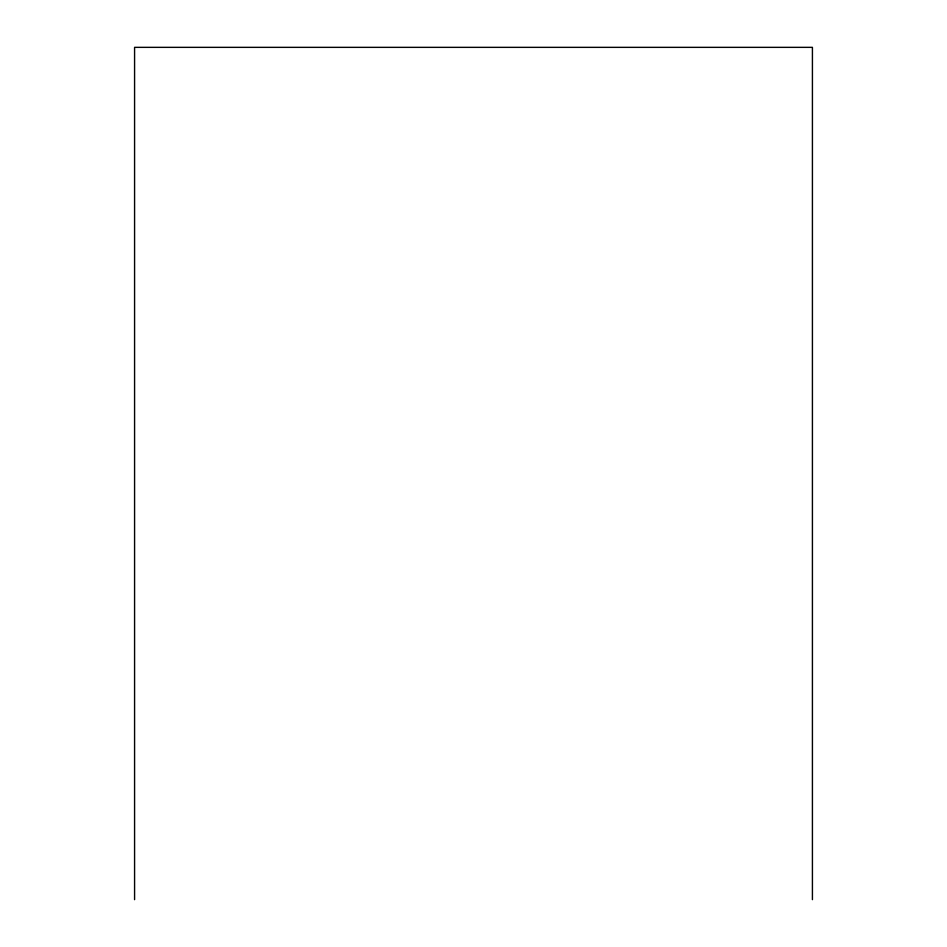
<?xml version="1.0" encoding="UTF-8"?>
<svg xmlns="http://www.w3.org/2000/svg" width="947" height="947" viewBox="0 0 947 947"><rect width="100%" height="100%" fill="white"/><g stroke="black" fill="none" stroke-linecap="round" stroke-linejoin="round"><path stroke-width="1.42" d="M812.419 899.65L812.419 47.35L134.581 47.35L134.581 899.65"/></g></svg>
